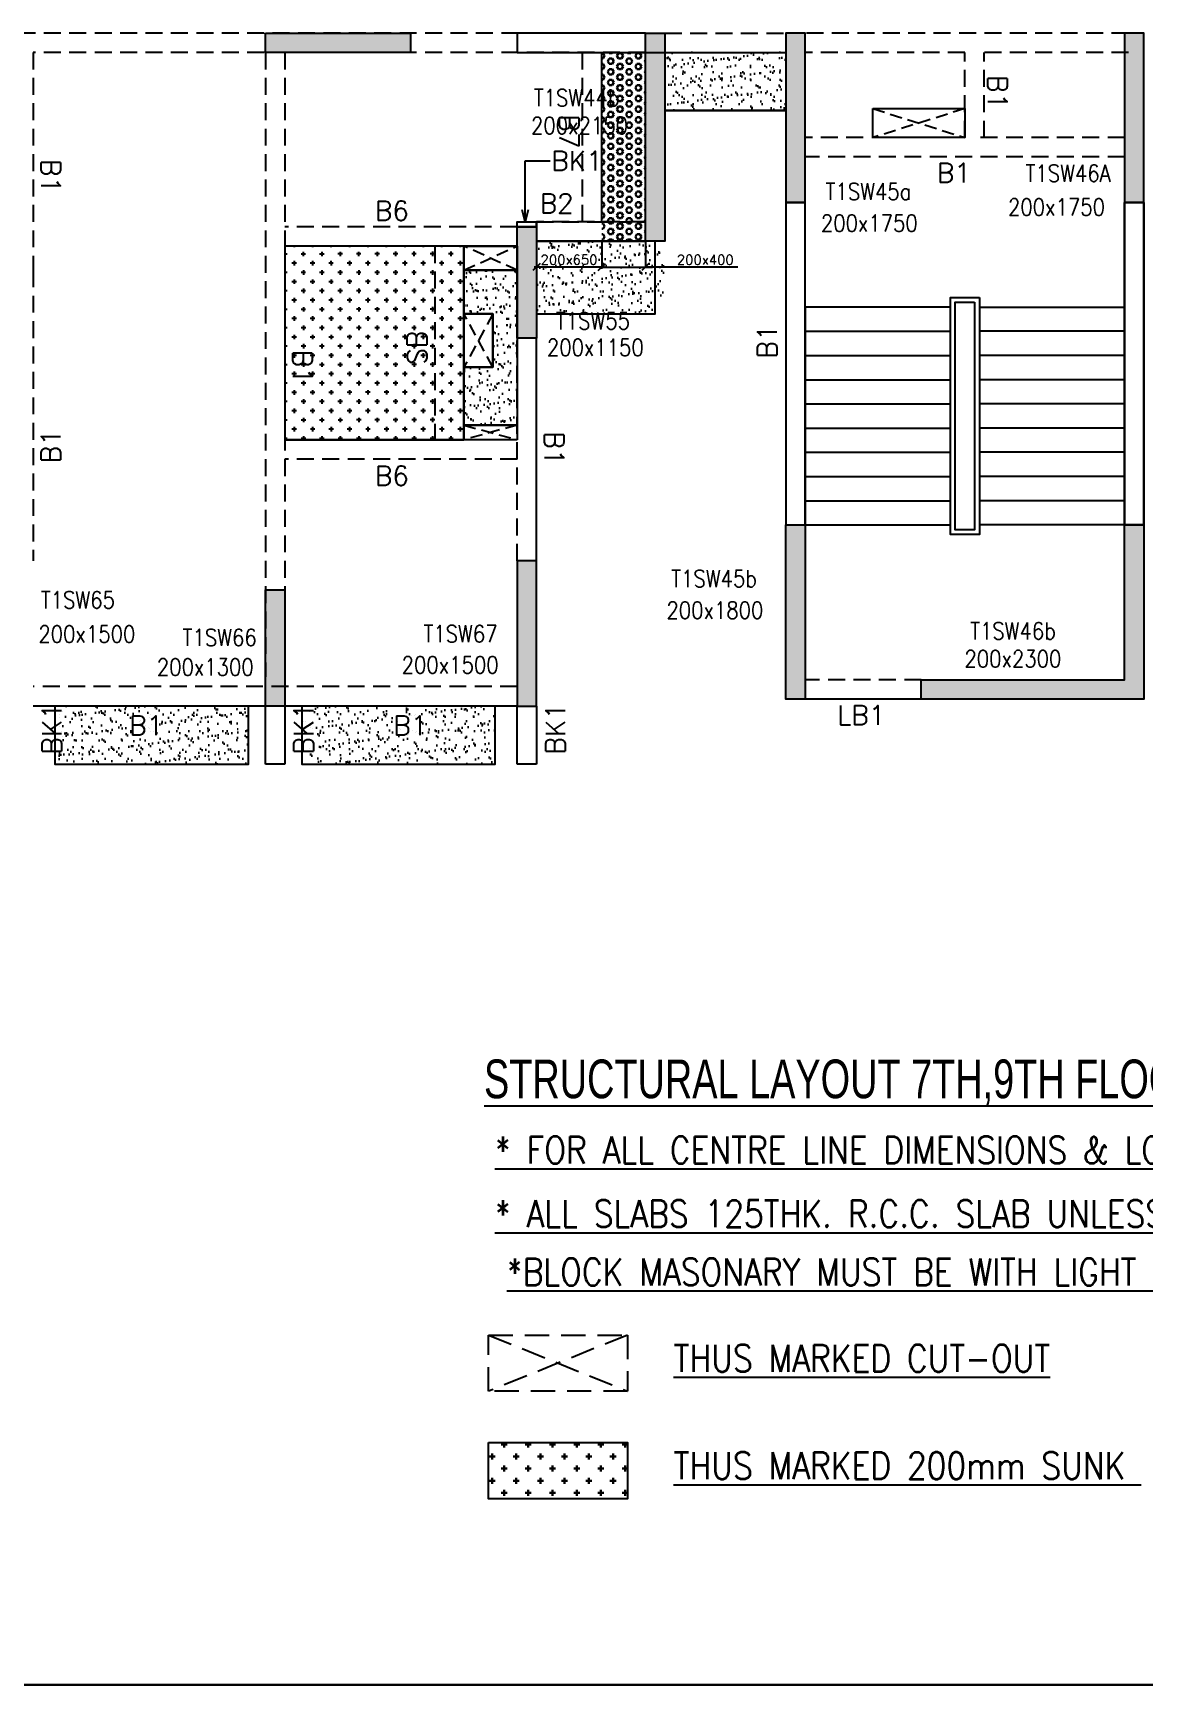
# Model space of a CAD drawing. Header units: millimetres. Extents: x 1078357 to 2594950, y -5122486 to -4636555.
# Drawn here: x 1818081 to 1829556, y -4673748 to -4656688 of the extents above; entities that cross this region are included whole.
import ezdxf

# ---------------------------------------------------------------- set-up
doc = ezdxf.new("R2010")
doc.units = ezdxf.units.MM
doc.header["$PDMODE"] = 35
for name, pattern in [('CONTINOUS', [0]), ('HIDDEN', [0.375, 0.25, -0.125]), ('New Retail block$0$CONTINOUS', [0])]:
    doc.linetypes.add(name, pattern=pattern)
doc.layers.get('0').update_dxf_attribs({"lineweight": 0})
doc.layers.get('Defpoints').update_dxf_attribs({"lineweight": 0})
for name, color, linetype, lineweight in [('A-_ANOTDIMA_D-', 6, 'Continuous', 13), ('Boundary', 40, 'Continuous', 30), ('COL. NO.', 30, 'Continuous', 25), ('COL. SIZE', 7, 'Continuous', 25), ('DIM', 9, 'Continuous', 25), ('HATCH', 8, 'Continuous', 30)]:
    doc.layers.add(name, color=color, linetype=linetype, lineweight=lineweight)
for name, color, linetype in [('B-200x325', 201, 'HIDDEN'), ('B-200x400', 44, 'HIDDEN'), ('DROP SLAB', 8, 'Continuous'), ('NON STR. RCC WALL', 6, 'Continuous'), ('S TEXT', 7, 'Continuous'), ('S-BEAM', 3, 'HIDDEN'), ('S-BEAM NO.', 6, 'Continuous'), ('S-COLUMN', 1, 'Continuous'), ('S-CUTOUT', 8, 'HIDDEN'), ('S-LEGEND', 7, 'Continuous'), ('S-SLAB-PROJECTION', 54, 'New Retail block$0$CONTINOUS'), ('S-STAIR', 31, 'Continuous'), ('SLAB FOLD', 8, 'Continuous')]:
    doc.layers.add(name, color=color, linetype=linetype)
doc.styles.add('Roman', font='romans')
doc.styles.add('ROMANS', font='romans.shx', dxfattribs={"width": 0.85})
doc.styles.add('SANSSERIF', font='sas_____.pfb')
doc.dimstyles.new('HARESH', dxfattribs={"dimtxt": 150, "dimasz": 75, "dimexe": 0, "dimexo": 0, "dimgap": 25, "dimtad": 1, "dimdec": 0, "dimdsep": 46, "dimtxsty": 'Roman', "dimblk": 'OBLIQUE', "dimcen": 225, "dimdle": 25, "dimclrd": 2, "dimclre": 2, "dimclrt": 7, "dimadec": 8, "dimazin": 1, "dimtfac": 1, "dimtdec": 0, "dimtmove": 0, "dimatfit": 0, "dimfxl": 1, "dimlwd": -1, "dimlwe": -1, "dimarcsym": 0})

# ---------------------------------------------------------------- blocks, each defined once
blk = doc.blocks.new('_Oblique')
at = {"color": 0, "linetype": 'ByBlock', "lineweight": -2}
blk.add_line((-0.5, -0.5), (0.5, 0.5), dxfattribs=at)
blk = doc.blocks.new('*D1305')
at = {"layer": 'Defpoints', "color": 0, "ltscale": 700, "transparency": 16777216}
for p in [(1823956, -4658838, 0), (1824406, -4658838, 0), (1824406, -4659104)]:
    blk.add_point(p, dxfattribs=at)
at = {"layer": 'DIM', "color": 2, "ltscale": 700, "transparency": 16777216}
for p, q in [((1823956, -4658838), (1823956, -4659104)), ((1824406, -4658838), (1824406, -4659104)), ((1823956, -4659104), (1823881, -4659104)), ((1823956, -4659104), (1824406, -4659104)), ((1823956, -4659104), (1824406, -4659104)), ((1824406, -4659104), (1824481, -4659104)), ((1825362, -4659104), (1824406, -4659104))]:
    blk.add_line(p, q, dxfattribs=at)
at = {"layer": 'DIM', "color": 2, "ltscale": 700, "transparency": 16777216, "xscale": 75, "yscale": 75, "zscale": 75}
blk.add_blockref('_Oblique', (1823956, -4659104), dxfattribs=at)
at = {"layer": 'DIM', "color": 2, "ltscale": 700, "transparency": 16777216, "xscale": 75, "yscale": 75, "zscale": 75, "rotation": 180}
blk.add_blockref('_Oblique', (1824406, -4659104), dxfattribs=at)
at = {"layer": 'DIM', "color": 7, "ltscale": 700, "transparency": 16777216, "insert": (1825025, -4659029), "char_height": 150, "attachment_point": 5, "style": 'Roman'}
blk.add_mtext('{\\H0.666667x;200x400}', dxfattribs=at)
blk = doc.blocks.new('*D1306')
at = {"layer": 'Defpoints', "color": 0, "ltscale": 700, "transparency": 16777216}
for p in [(1823281, -4658838, 0), (1823956, -4658838), (1823281, -4659104)]:
    blk.add_point(p, dxfattribs=at)
at = {"layer": 'DIM', "color": 2, "ltscale": 700, "transparency": 16777216}
for p, q in [((1823281, -4658838), (1823281, -4659104)), ((1823956, -4658838), (1823956, -4659104)), ((1823981, -4659104), (1823256, -4659104))]:
    blk.add_line(p, q, dxfattribs=at)
at = {"layer": 'DIM', "color": 2, "ltscale": 700, "transparency": 16777216, "xscale": 75, "yscale": 75, "zscale": 75, "rotation": 180}
blk.add_blockref('_Oblique', (1823281, -4659104), dxfattribs=at)
at = {"layer": 'DIM', "color": 2, "ltscale": 700, "transparency": 16777216, "xscale": 75, "yscale": 75, "zscale": 75}
blk.add_blockref('_Oblique', (1823956, -4659104), dxfattribs=at)
at = {"layer": 'DIM', "color": 7, "ltscale": 700, "transparency": 16777216, "insert": (1823618, -4659029), "char_height": 150, "attachment_point": 5, "style": 'Roman'}
blk.add_mtext('{\\H0.666667x;200x650}', dxfattribs=at)
blk = doc.blocks.new('G$CD63B60BD')
at = {"layer": 'COL. NO.', "linetype": 'Continuous', "style": 'ROMANS', "width": 0.85}
for s, p in [('T1SW44b', (10548, 6194, 0)), ('T1SW46A', (15627, 5414, -320)), ('T1SW45a', (13562, 5226, -320)), ('T1SW55', (10776, 3890, -320)), ('T1SW45b', (11967, 1228, 0)), ('T1SW65', (5456, 1008, -320)), ('T1SW46b', (15055, 688, -320)), ('T1SW66', (6921, 620, -320)), ('T1SW67', (9408, 659, -320))]:
    blk.add_text(s, height=175, dxfattribs=at).set_placement(p)
at = {"layer": 'COL. SIZE', "linetype": 'Continuous', "style": 'ROMANS', "width": 0.85}
for s, p in [('200x2150', (10519, 5907, -3)), ('200x1750', (15446, 5066, -320)), ('200x1750', (13513, 4899, -320)), ('200x1150', (10683, 3616, -320)), ('200x1800', (11918, 901, 0)), ('200x1500', (5431, 656, -320)), ('200x1500', (9183, 337, -320)), ('200x2300', (14996, 400, -320)), ('200x1300', (6654, 315, -320))]:
    blk.add_text(s, height=175, dxfattribs=at).set_placement(p)

msp = doc.modelspace()

# ---------------------------------------------------------------- hatches: boundary and pattern name
at = {"layer": 'DROP SLAB'}
h = msp.add_hatch(dxfattribs=at)
h.set_pattern_fill('CROSS', color=8, scale=15, angle=0.03079)
h.set_pattern_definition([(180.03079016, (-11326758.04, 51546141.31), (-95.19879988, -95.30117261), [47.625, -142.875]), (270.03079016, (-11326781.87, 51546165.11), (95.30117261, -95.19879988), [47.625, -142.875])])
h.paths.add_polyline_path([(1822531.1, -4658887.8), (1820681.1, -4658887.8), (1820681.1, -4660887.5), (1822531.1, -4660887.5)])
at = {"layer": 'HATCH', "ltscale": 1000}
h = msp.add_hatch(dxfattribs=at)
h.set_pattern_fill('HEX', color=8, scale=10, angle=180)
h.set_pattern_definition([(180, (-379068.14, 4902305.6), (-7e-15, -54.99261315), [31.75, -63.5]), (300, (-379068.14, 4902305.6), (47.625, 27.49630658), [31.75, -63.5]), (240, (-379099.89, 4902305.6), (47.625, -27.49630658), [31.75, -63.5])])
h.paths.add_polyline_path([(1824405.9, -4658837.8), (1823955.9, -4658837.8), (1823956.3, -4656887.8), (1824406.3, -4656887.8)])
at = {"layer": 'HATCH'}
h = msp.add_hatch(dxfattribs=at)
h.set_pattern_fill('AR-SAND', color=8, scale=3, angle=179.97015)
h.set_pattern_definition([(37.4701541, (-2112426.9, 14025801.58), (-4.72361136, 146.8264517), [0, -115.824, 0, -129.54, 0, -123.825]), (7.4701541, (-2112426.9, 14025801.58), (134.9689868, 214.9772528), [0, -62.484, 0, -104.394, 0, -40.005]), (327.4701541, (-2112520.62, 14025801.63), (237.2979035, 0.3075449), [0, -38.1, 0, -137.16, 0, -179.07]), (317.4701541, (-2112520.62, 14025801.63), (229.1017424, 66.759465), [0, -19.05, 0, -89.916, 0, -102.87])])
h.paths.add_polyline_path([(1825856.3, -4656887.7), (1824606.4, -4656887.7), (1824606.4, -4657487.9), (1825856.3, -4657487.9)])
h = msp.add_hatch(dxfattribs=at)
h.set_pattern_fill('AR-SAND', color=8, scale=3, angle=179.97015)
h.set_pattern_definition([(37.4701541, (-2124776.91, 14023851.65), (-4.72361136, 146.8264517), [0, -115.824, 0, -129.54, 0, -123.825]), (7.4701541, (-2124776.9, 14023851.65), (134.9689868, 214.9772528), [0, -62.484, 0, -104.394, 0, -40.005]), (327.4701541, (-2124870.63, 14023851.7), (237.2979035, 0.3075449), [0, -38.1, 0, -137.16, 0, -179.07]), (317.4701541, (-2124870.63, 14023851.7), (229.1017424, 66.759465), [0, -19.05, 0, -89.916, 0, -102.87])])
h.paths.add_polyline_path([(1824606.4, -4658837.8), (1823281.4, -4658837.8), (1823281.4, -4659437.8), (1824606.3, -4659437.8)])
h = msp.add_hatch(dxfattribs=at)
h.set_pattern_fill('AR-SAND', color=8, scale=3, angle=179.97015)
h.set_pattern_definition([(37.4701541, (-2124776.82, 14023851.63), (-4.72361136, 146.8264517), [0, -115.824, 0, -129.54, 0, -123.825]), (7.4701541, (-2124776.82, 14023851.63), (134.9689868, 214.9772528), [0, -62.484, 0, -104.394, 0, -40.005]), (327.4701541, (-2124870.54, 14023851.68), (237.2979035, 0.3075449), [0, -38.1, 0, -137.16, 0, -179.07]), (317.4701541, (-2124870.54, 14023851.68), (229.1017424, 66.759465), [0, -19.05, 0, -89.916, 0, -102.87])])
h.paths.add_polyline_path([(1824506.1, -4658837.8), (1823281.5, -4658837.8), (1823281.4, -4659587.7), (1824506.1, -4659587.7)])
h = msp.add_hatch(dxfattribs=at)
h.set_pattern_fill('AR-SAND', color=8, scale=3, angle=359.97015)
h.set_pattern_definition([(37.47015413, (-3199302.07, 18707870.84), (-4.72361136, 146.8264517), [0, -115.824, 0, -129.54, 0, -123.825]), (7.4701541, (-3199302.07, 18707870.84), (134.9689868, 214.9772528), [0, -62.484, 0, -104.394, 0, -40.005]), (327.4701541, (-3199395.8, 18707870.89), (237.2979035, 0.3075449), [0, -38.1, 0, -137.16, 0, -179.07]), (317.4701541, (-3199395.8, 18707870.9), (229.1017424, 66.759465), [0, -19.05, 0, -89.916, 0, -102.87])])
h.paths.add_polyline_path([(1823081.1, -4660737.8), (1822531.1, -4660737.8), (1822531.1, -4660137.7), (1822831.1, -4660137.7), (1822831.1, -4659587.8), (1822531.1, -4659587.8), (1822531.1, -4659137.8), (1823081.1, -4659137.8)])
h = msp.add_hatch(dxfattribs=at)
h.set_pattern_fill('AR-SAND', color=8, scale=3, angle=179.97015)
h.set_pattern_definition([(37.47015413, (-3207626.62, 18707870.85), (-4.72361136, 146.8264517), [0, -115.824, 0, -129.54, 0, -123.825]), (7.4701541, (-3207626.62, 18707870.85), (134.9689868, 214.9772528), [0, -62.484, 0, -104.394, 0, -40.005]), (327.4701541, (-3207720.35, 18707870.9), (237.2979035, 0.3075449), [0, -38.1, 0, -137.16, 0, -179.07]), (317.4701541, (-3207720.35, 18707870.9), (229.1017424, 66.759465), [0, -19.05, 0, -89.916, 0, -102.87])])
h.paths.add_polyline_path([(1820306.4, -4663637.8), (1818306.4, -4663637.8), (1818306.4, -4664237.8), (1820306.4, -4664237.8)])
h = msp.add_hatch(dxfattribs=at)
h.set_pattern_fill('AR-SAND', color=8, scale=3, angle=179.97015)
h.set_pattern_definition([(37.47015413, (-3210176.62, 18707870.85), (-4.72361136, 146.8264517), [0, -115.824, 0, -129.54, 0, -123.825]), (7.4701541, (-3210176.62, 18707870.85), (134.9689868, 214.9772528), [0, -62.484, 0, -104.394, 0, -40.005]), (327.4701541, (-3210270.35, 18707870.9), (237.2979035, 0.3075449), [0, -38.1, 0, -137.16, 0, -179.07]), (317.4701541, (-3210270.35, 18707870.9), (229.1017424, 66.759465), [0, -19.05, 0, -89.916, 0, -102.87])])
h.paths.add_polyline_path([(1822856.4, -4663637.8), (1820856.4, -4663637.8), (1820856.4, -4664237.8), (1822856.4, -4664237.8)])
at = {"layer": 'HATCH', "ltscale": 1000}
h = msp.add_hatch(dxfattribs=at)
h.set_pattern_fill('CROSS', color=8, scale=500, angle=180)
h.set_pattern_definition([(180, (3301603.12, -4074138.5), (-125, -125), [62.5, -187.5]), (270, (3301571.87, -4074107.25), (125, -125), [62.5, -187.5])])
h.paths.add_polyline_path([(1822787.3, -4671243.4), (1824222.9, -4671243.4), (1824222.9, -4671824.8), (1822787.3, -4671824.8)])
at = {"layer": 'S-COLUMN', "lineweight": 25}
h = msp.add_hatch(color=1, dxfattribs=at)
h.dxf.hatch_style = 1
h.paths.add_polyline_path([(1820481.1, -4656687.8), (1821981.1, -4656687.8), (1821981.1, -4656887.8), (1820481.1, -4656887.8)])
h = msp.add_hatch(color=1, dxfattribs=at)
h.dxf.hatch_style = 1
h.paths.add_polyline_path([(1824406.1, -4656687.8), (1824606.1, -4656687.8), (1824606.1, -4658837.8), (1824406.1, -4658837.8)])
h = msp.add_hatch(color=1, dxfattribs=at)
h.dxf.hatch_style = 1
h.paths.add_polyline_path([(1826056.1, -4658437.8), (1826056.1, -4656687.8), (1825856.1, -4656687.8), (1825856.1, -4658437.8), (1826056.1, -4658437.8)], is_closed=False)
h = msp.add_hatch(color=1, dxfattribs=at)
h.dxf.hatch_style = 1
h.paths.add_polyline_path([(1829356.1, -4658437.8), (1829556.1, -4658437.8), (1829556.1, -4656687.8), (1829356.1, -4656687.8)])
at = {"layer": 'S-COLUMN', "lineweight": 25, "extrusion": (-1.00316e-06, -1.91639e-11, 1)}
h = msp.add_hatch(color=1, dxfattribs=at)
h.dxf.hatch_style = 1
h.paths.add_polyline_path([(1823081.1, -4658687.8), (1823281.1, -4658687.8), (1823281.1, -4659837.8), (1823081.1, -4659837.8)])
at = {"layer": 'S-COLUMN', "lineweight": 25}
h = msp.add_hatch(color=1, dxfattribs=at)
h.dxf.hatch_style = 1
h.paths.add_polyline_path([(1825856.1, -4661767.8), (1825856.1, -4663567.8), (1826056.1, -4663567.8), (1826056.1, -4661767.8)])
h = msp.add_hatch(color=1, dxfattribs=at)
h.dxf.hatch_style = 1
h.paths.add_polyline_path([(1829356.1, -4661767.8), (1829356.1, -4663367.8), (1827256.1, -4663367.8), (1827256.1, -4663567.8), (1829556.1, -4663567.8), (1829556.1, -4661767.8)])
at = {"layer": 'S-COLUMN', "lineweight": 25, "extrusion": (-1.00316e-06, -1.91639e-11, 1)}
h = msp.add_hatch(color=1, dxfattribs=at)
h.dxf.hatch_style = 1
h.paths.add_polyline_path([(1823081.1, -4663637.8), (1823281.1, -4663637.8), (1823281.1, -4662137.8), (1823081.1, -4662137.8)])
at = {"layer": 'S-COLUMN', "lineweight": 25}
h = msp.add_hatch(color=1, dxfattribs=at)
h.dxf.hatch_style = 1
h.paths.add_polyline_path([(1820681.1, -4662437.8), (1820681.1, -4663637.8), (1820481.1, -4663637.8), (1820481.1, -4662437.8)])

# ---------------------------------------------------------------- linework, layer by layer
at = {"layer": 'B-200x400', "linetype": 'HIDDEN', "ltscale": 500}
msp.add_line((1823955.9, -4658637.8, 0), (1824405.9, -4658637.8, 0), dxfattribs=at)
at = {"layer": 'B-200x400', "linetype": 'ByBlock', "ltscale": 500}
msp.add_line((1823955.9, -4658837.8, 0), (1824405.9, -4658837.8, 0), dxfattribs=at)
at = {"layer": 'Boundary', "ltscale": 700, "elevation": 0}
msp.add_lwpolyline([(1803327.6, -4636994.1), (1908927.8, -4636994.1), (1908927.8, -4673747.9), (1803327.6, -4673747.9)], close=True, dxfattribs=at)
at = {"layer": 'DROP SLAB', "color": 3, "linetype": 'CONTINOUS', "ltscale": 500, "elevation": 0}
for points in [[(1826756.3, -4657467.7), (1827706.3, -4657467.7), (1827706.3, -4657767.8), (1826756.3, -4657767.8)], [(1822531.1, -4658887.8), (1820681.1, -4658887.8), (1820681.1, -4660887.5), (1822531.1, -4660887.5)], [(1823080.9, -4659137.8), (1822531.1, -4659137.8), (1822531.1, -4658887.9), (1823080.9, -4658887.9)], [(1822831.1, -4660137.8), (1822531.1, -4660137.8), (1822531.1, -4659587.8), (1822831.1, -4659587.8)], [(1823081.1, -4660887.5), (1822531.1, -4660887.5), (1822531.1, -4660737.8), (1823081.1, -4660737.8)]]:
    msp.add_lwpolyline(points, close=True, dxfattribs=at)
at = {"layer": 'NON STR. RCC WALL', "elevation": 0}
for points in [[(1824406.1, -4656688.3), (1823081.1, -4656688.1), (1823081.1, -4656887.5), (1824406.1, -4656887.8)], [(1826055.9, -4661767.8), (1826056.1, -4658437.8), (1825856.7, -4658437.8), (1825856.4, -4661767.8)], [(1829555.9, -4661767.8), (1829556.1, -4658437.8), (1829356.7, -4658437.8), (1829356.4, -4661767.8)]]:
    msp.add_lwpolyline(points, close=True, dxfattribs=at)
at = {"layer": 'S-BEAM', "linetype": 'HIDDEN', "ltscale": 700}
for p, q in [((1824406.1, -4656687.8, 0), (1815531.3, -4656687.8, 0)), ((1824606.2, -4656687.7, 0), (1825856.3, -4656687.7, 0)), ((1829396.3, -4656687.7, 0), (1826056.3, -4656687.7, 0)), ((1824406.1, -4656887.8, 0), (1818081.3, -4656887.8, 0)), ((1818081.3, -4656887.8, 0), (1818081.3, -4659137.7, 0)), ((1820481.3, -4656887.8, 0), (1820481.3, -4663337.7, 0)), ((1820681.3, -4656887.8, 0), (1820681.3, -4663337.7, 0)), ((1827706.3, -4656887.7, 0), (1826056.3, -4656887.7, 0)), ((1827706.3, -4657767.8, 0), (1827706.3, -4656887.7, 0)), ((1829396.3, -4656887.7, 0), (1827856.3, -4656887.7, 0)), ((1827906.3, -4657767.8, 0), (1827906.3, -4656887.7, 0)), ((1827706.3, -4657767.8, 0), (1826056.3, -4657767.8, 0)), ((1829356.3, -4657767.8, 0), (1827856.3, -4657767.8, 0)), ((1829356.3, -4657967.8, 0), (1826056.3, -4657967.8, 0)), ((1823281.1, -4658637.8, 0), (1823955.9, -4658637.8, 0)), ((1824406.4, -4658637.8, 0), (1823281.3, -4658637.8, 0)), ((1822231.1, -4658887.8, 0), (1822231.1, -4660887.5, 0)), ((1818081.4, -4659137.7, 0), (1818081.4, -4662137.7, 0)), ((1823081.4, -4662137.7, 0), (1823081.4, -4659837.7, 0)), ((1827256.3, -4663367.7, 0), (1826056.3, -4663367.7, 0)), ((1823081.4, -4663437.7, 0), (1818081.4, -4663437.7, 0))]:
    msp.add_line(p, q, dxfattribs=at)
at = {"layer": 'S-BEAM', "ltscale": 700}
for p, q in [((1823756, -4658637.8, 0), (1823756, -4656887.8, 0)), ((1823081, -4658687.8, 0), (1820681.2, -4658687.8, 0)), ((1823081.2, -4661087.5, 0), (1820681.2, -4661087.5, 0))]:
    msp.add_line(p, q, dxfattribs=at)
at = {"layer": 'S-BEAM', "linetype": 'Continuous', "ltscale": 700}
for p, q in [((1823956, -4658637.8, 0), (1823956, -4656898.4, 0)), ((1823281.1, -4658687.6, 0), (1823281.1, -4658637.6, 0)), ((1823081, -4658887.8, 0), (1820681.2, -4658887.8, 0)), ((1822531.1, -4660887.5, 0), (1822531.1, -4658887.8, 0)), ((1824606.4, -4658837.8, 0), (1823281.3, -4658837.8, 0)), ((1823081.2, -4660887.5, 0), (1820681.2, -4660887.5, 0))]:
    msp.add_line(p, q, dxfattribs=at)
at = {"layer": 'S-BEAM', "linetype": 'CONTINOUS', "ltscale": 700}
for p, q in [((1824606.2, -4656887.7, 0), (1825856.3, -4656887.7, 0)), ((1823281.1, -4658837.8, 0), (1823955.9, -4658837.8, 0)), ((1823281.4, -4662137.7, 0), (1823281.4, -4659837.7, 0)), ((1827256.3, -4663567.7, 0), (1826056.3, -4663567.7, 0)), ((1823081.4, -4663637.7, 0), (1818081.4, -4663637.7, 0)), ((1820481.1, -4664237.8, 0), (1820481.1, -4663637.8, 0)), ((1820681.1, -4663637.8, 0), (1820681.1, -4664237.8, 0)), ((1823081.1, -4664237.8, 0), (1823081.1, -4663637.8, 0)), ((1823281.1, -4663637.8, 0), (1823281.1, -4664237.8, 0)), ((1820681.1, -4664237.8, 0), (1820481.1, -4664237.8, 0)), ((1823281.1, -4664237.8, 0), (1823081.1, -4664237.8, 0))]:
    msp.add_line(p, q, dxfattribs=at)
at = {"layer": 'S-BEAM', "linetype": 'ByBlock', "ltscale": 700}
msp.add_line((1822531.1, -4658887.8, 0), (1822531.1, -4660887.5, 0), dxfattribs=at)
at = {"layer": 'S-BEAM', "linetype": 'Continuous', "ltscale": 700, "elevation": 0}
for points in [[(1826056.1, -4658437.8), (1825856.1, -4658437.8), (1825856.1, -4661767.8), (1826056.1, -4661767.8)], [(1829356.1, -4658437.8), (1829556.1, -4658437.8), (1829556.1, -4661767.8), (1829356.1, -4661767.8)], [(1823281.4, -4658687.6), (1823081.4, -4658687.6), (1823081.4, -4658637.4), (1823281.4, -4658637.4)]]:
    msp.add_lwpolyline(points, close=True, dxfattribs=at)
at = {"layer": 'S-COLUMN', "color": 1, "lineweight": 25}
msp.add_line((1825856.1, -4658437.8, 0), (1826056.1, -4658437.8, 0), dxfattribs=at)
at = {"layer": 'S-COLUMN', "color": 1, "lineweight": 25, "elevation": 0}
for points in [[(1820481.1, -4656687.8), (1821981.1, -4656687.8), (1821981.1, -4656887.8), (1820481.1, -4656887.8)], [(1824406.1, -4656687.8), (1824606.1, -4656687.8), (1824606.1, -4658837.8), (1824406.1, -4658837.8)], [(1826056.1, -4658437.8), (1826056.1, -4656687.8), (1825856.1, -4656687.8), (1825856.1, -4658437.8)], [(1824406.1, -4656887.8), (1824606.1, -4656887.8), (1824606.1, -4658837.8), (1824406.1, -4658837.8)], [(1820481.1, -4662437.9), (1820681.1, -4662437.9), (1820681.1, -4663637.8), (1820481.1, -4663637.8)]]:
    msp.add_lwpolyline(points, close=True, dxfattribs=at)
for points in [[(1829356.1, -4656687.8), (1829356.1, -4658437.8), (1829556.1, -4658437.8), (1829556.1, -4656687.8), (1829356.1, -4656687.8)], [(1826056.1, -4661767.8), (1826056.1, -4663567.8), (1825856.1, -4663567.8), (1825856.1, -4661767.8), (1826056.1, -4661767.8)], [(1829556.1, -4661767.8), (1829556.1, -4663567.8), (1827256.1, -4663567.8), (1827256.1, -4663367.8), (1829356.1, -4663367.8), (1829356.1, -4661767.8), (1829556.1, -4661767.8)]]:
    msp.add_lwpolyline(points, dxfattribs=at)
at = {"layer": 'S-COLUMN', "color": 1, "lineweight": 25, "extrusion": (-1.00316e-06, -1.91639e-11, 1), "elevation": -1.8}
for points in [[(1823081.1, -4658687.8), (1823281.1, -4658687.8), (1823281.1, -4659837.8), (1823081.1, -4659837.8)], [(1823081.1, -4663637.8), (1823281.1, -4663637.8), (1823281.1, -4662137.8), (1823081.1, -4662137.8)]]:
    msp.add_lwpolyline(points, close=True, dxfattribs=at)
at = {"layer": 'S-CUTOUT', "ltscale": 500}
for p, q in [((1826756.3, -4657467.7, 0), (1827706.3, -4657767.7, 0)), ((1827706.3, -4657467.7, 0), (1826756.4, -4657767.7, 0)), ((1823081.1, -4659137.8, 0), (1822531.1, -4658887.8, 0)), ((1822531.1, -4659137.8, 0), (1823080.9, -4658887.8, 0)), ((1822831.1, -4660137.8, 0), (1822531.1, -4659587.8, 0)), ((1822831.1, -4659587.8, 0), (1822531.1, -4660137.7, 0)), ((1823081.1, -4660737.8, 0), (1822531.1, -4660887.5, 0)), ((1822531.1, -4660737.8, 0), (1823080.2, -4660887.5, 0))]:
    msp.add_line(p, q, dxfattribs=at)
at = {"layer": 'S-CUTOUT', "ltscale": 1000}
for p, q in [((1822787.3, -4670133.9, 0.2), (1824222.9, -4670715.2, 0.2)), ((1824222.9, -4670133.9, 0.2), (1822787.3, -4670715.2, 0.2))]:
    msp.add_line(p, q, dxfattribs=at)
at = {"layer": 'S-CUTOUT', "ltscale": 1000, "elevation": 0.2}
msp.add_lwpolyline([(1822787.3, -4670133.9), (1824222.9, -4670133.9), (1824222.9, -4670715.2), (1822787.3, -4670715.2)], close=True, dxfattribs=at)
at = {"layer": 'S-LEGEND', "color": 1, "linetype": 'Continuous', "elevation": 0.2}
msp.add_lwpolyline([(1822787.3, -4671243.4), (1824222.9, -4671243.4), (1824222.9, -4671824.8), (1822787.3, -4671824.8)], close=True, dxfattribs=at)
at = {"layer": 'S-SLAB-PROJECTION'}
for p, q in [((1824606.3, -4657487.8, 0), (1825856.3, -4657487.8, 0)), ((1825856.3, -4657487.8, 0), (1824606.3, -4657487.8, 0))]:
    msp.add_line(p, q, dxfattribs=at)
at = {"layer": 'S-SLAB-PROJECTION', "elevation": 0}
for points in [[(1824506.1, -4658837.8), (1823281.5, -4658837.8), (1823281.4, -4659587.7), (1824506.1, -4659587.7)], [(1820306.4, -4663637.8), (1818306.4, -4663637.8), (1818306.4, -4664237.8), (1820306.4, -4664237.8)], [(1822856.4, -4663637.8), (1820856.4, -4663637.8), (1820856.4, -4664237.8), (1822856.4, -4664237.8)]]:
    msp.add_lwpolyline(points, close=True, dxfattribs=at)
at = {"layer": 'S-STAIR', "elevation": 0}
for points in [[(1827856.3, -4659417.8), (1827856.3, -4661867.8), (1827556.3, -4661867.8), (1827556.3, -4659417.8)], [(1827806.3, -4659467.8), (1827806.3, -4661817.8), (1827606.3, -4661817.8), (1827606.3, -4659467.8)]]:
    msp.add_lwpolyline(points, close=True, dxfattribs=at)
for points in [[(1827556.3, -4659517.8), (1826056.3, -4659517.8)], [(1826056.3, -4659517.8), (1826056.3, -4661767.8), (1827556.3, -4661767.8)], [(1827856.3, -4659517.8), (1829356.3, -4659517.8)], [(1829356.3, -4659517.8), (1829356.3, -4661767.8), (1827856.3, -4661767.8)], [(1826056.3, -4659767.8), (1827556.3, -4659767.8)], [(1829356.3, -4659767.8), (1827856.3, -4659767.8)], [(1826056.3, -4660017.8), (1827556.3, -4660017.8)], [(1829356.3, -4660017.8), (1827856.3, -4660017.8)], [(1826056.3, -4660267.8), (1827556.3, -4660267.8)], [(1829356.3, -4660267.8), (1827856.3, -4660267.8)], [(1826056.3, -4660517.8), (1827556.3, -4660517.8)], [(1829356.3, -4660517.8), (1827856.3, -4660517.8)], [(1826056.3, -4660767.8), (1827556.3, -4660767.8)], [(1829356.3, -4660767.8), (1827856.3, -4660767.8)], [(1826056.3, -4661017.8), (1827556.3, -4661017.8)], [(1829356.3, -4661017.8), (1827856.3, -4661017.8)], [(1826056.3, -4661267.8), (1827556.3, -4661267.8)], [(1829356.3, -4661267.8), (1827856.3, -4661267.8)], [(1826056.3, -4661517.8), (1827556.3, -4661517.8)], [(1829356.3, -4661517.8), (1827856.3, -4661517.8)]]:
    msp.add_lwpolyline(points, dxfattribs=at)
at = {"layer": 'SLAB FOLD', "color": 8, "ltscale": 1000, "elevation": 0}
msp.add_lwpolyline([(1823081.1, -4660737.8), (1822531.1, -4660737.8), (1822531.1, -4660137.7), (1822831.1, -4660137.7), (1822831.1, -4659587.8), (1822531.1, -4659587.8), (1822531.1, -4659137.8), (1823081.1, -4659137.8), (1823081.1, -4660737.8)], dxfattribs=at)

# ---------------------------------------------------------------- block references
at = {"layer": 'A-_ANOTDIMA_D-', "color": 2, "ltscale": 700}
msp.add_blockref('G$CD63B60BD', (1812706.1, -4663637.8, 0), dxfattribs=at)

# ---------------------------------------------------------------- texts
at = {"layer": 'B-200x325', "linetype": 'Continuous', "ltscale": 700, "style": 'ROMANS'}
for p in [(1821611.6, -4658622.5, -2.7), (1821611.6, -4661359.7, -2.7)]:
    msp.add_text('B6', height=200, rotation=359.99906, dxfattribs=at).set_placement(p)
at = {"layer": 'S TEXT', "color": 1, "extrusion": (-1.33677e-08, 3.74197e-09, 1), "style": 'SANSSERIF', "width": 0.7}
msp.add_text('%%USTRUCTURAL LAYOUT 7TH,9TH FLOOR ROOF SLAB LVL. (TOWER 1)', height=400, dxfattribs=at).set_placement((1822739.4, -4667688.5, 0.2))
at = {"layer": 'S-BEAM NO.', "linetype": 'HIDDEN', "ltscale": 700, "style": 'ROMANS'}
msp.add_text('B1', height=200, rotation=269.99906, dxfattribs=at).set_placement((1827944.2, -4657123.9, -2.7))
at = {"layer": 'S-BEAM NO.', "linetype": 'Continuous', "ltscale": 700, "style": 'ROMANS'}
for s, rotation, p in [('B7', 269.99906, (1823519.3, -4657529.2, -2.7)), ('BK1', 0.00094, (1823434.5, -4658107, -2.7)), ('SB', 90.00094, (1822147.3, -4660112, -2.7)), ('B1', 89.99906, (1825765.1, -4660047.2, -2.7))]:
    msp.add_text(s, height=200, rotation=rotation, dxfattribs=at).set_placement(p)
at = {"layer": 'S-BEAM NO.', "linetype": 'HIDDEN', "ltscale": 500, "style": 'ROMANS'}
for s, rotation, p in [('B1', 269.99906, (1818164.5, -4657989.7, -2.7)), ('B1', 359.99906, (1827416.8, -4658231.3, -2.7)), ('B1', 269.99906, (1820765.2, -4659959, -2.7)), ('B1', 90.00094, (1818364.5, -4661129.5, -2.7)), ('B1', 269.99906, (1823365.2, -4660802, -2.7)), ('B1', 0.00094, (1819074.1, -4663938.1, -2.7)), ('B1', 0.00094, (1821802.1, -4663938.1, -2.7)), ('LB1', 359.99906, (1826387.3, -4663831.2, -2.7))]:
    msp.add_text(s, height=200, rotation=rotation, dxfattribs=at).set_placement(p)
at = {"layer": 'S-BEAM NO.', "linetype": 'Continuous', "ltscale": 500, "style": 'ROMANS'}
msp.add_text('B2', height=200, dxfattribs=at).set_placement((1823314.8, -4658547.2, -2.7))
at = {"layer": 'S-BEAM NO.', "linetype": 'CONTINOUS', "ltscale": 700, "style": 'ROMANS'}
for p in [(1818376.7, -4664137.3, 50), (1820976.7, -4664137.4, 50), (1823576.7, -4664137.4, 50)]:
    msp.add_text('BK1', height=200, rotation=90, dxfattribs=at).set_placement(p)
at = {"layer": 'S-LEGEND', "color": 0, "linetype": 'Continuous', "style": 'ROMANS', "width": 0.85}
for s, p in [('%%U* FOR ALL CENTRE LINE DIMENSIONS & LOCATION REFER ARCH. DRG.', (1822851.5, -4668362.7, 0.2)), ('%%U* ALL SLABS 125THK. R.C.C. SLAB UNLESS OTHERWISE SPECIFIED.', (1822851.5, -4669021.1, 0.2)), ('%%UTHUS MARKED CUT-OUT', (1824697.9, -4670514, 0.2)), ('%%UTHUS MARKED 200mm SUNK ', (1824697.9, -4671623.5, 0.2))]:
    msp.add_text(s, height=280.28, dxfattribs=at).set_placement(p)
at = {"layer": 'S-LEGEND', "color": 0, "linetype": 'Continuous', "insert": (1822974.8, -4669715.9, 0.2), "char_height": 280.2804, "width": 26415.119, "attachment_point": 7, "style": 'ROMANS'}
msp.add_mtext('{\\L*BLOCK MASONARY MUST BE WITH LIGHT WEIGHT AERATED CONC. BLOCK DENSITY NOT MORE THAN 8.0KN/M\\fArial|b0|i0|c0|p34;\\l³}', dxfattribs=at)

# ---------------------------------------------------------------- dimensions: what is measured, and where the dimension line sits
at = {"layer": 'DIM', "ltscale": 700}
dim = msp.add_linear_dim(base=(1823280.9, -4659103.8, 0), p1=(1823955.9, -4658837.8, 0), p2=(1823280.9, -4658837.8, 0), angle=180, text='{\\H0.666667x;200x650}', dimstyle='HARESH', override={"dimtxsty": 'Roman', "dimtmove": 1}, dxfattribs=at)
dim.commit()
dim.dimension.update_dxf_attribs({"geometry": '*D1306', "text_midpoint": (1823618.4, -4659028.8, 0)})
dim = msp.add_linear_dim(base=(1824405.9, -4659103.8, 0), p1=(1823955.9, -4658837.8, 0), p2=(1824405.9, -4658837.8, 0), angle=180, text='{\\H0.666667x;200x400}', dimstyle='HARESH', override={"dimtxsty": 'Roman', "dimtmove": 1}, dxfattribs=at)
dim.commit()
dim.dimension.update_dxf_attribs({"geometry": '*D1305', "text_midpoint": (1825025.3, -4659082.1, 0), "dimtype": 160})

# ---------------------------------------------------------------- leaders
at = {"layer": 'S-BEAM NO.', "linetype": 'Continuous', "ltscale": 700}
msp.add_leader([(1823164.9, -4658637.4, 0), (1823164.9, -4658009.2, 0), (1823423.7, -4658009.2, 0)], dimstyle='HARESH', override={"dimasz": 125, "dimgap": 25, "dimtad": 0, "dimldrblk": 'Open30'}, dxfattribs=at)

doc.saveas('drawing.dxf')
